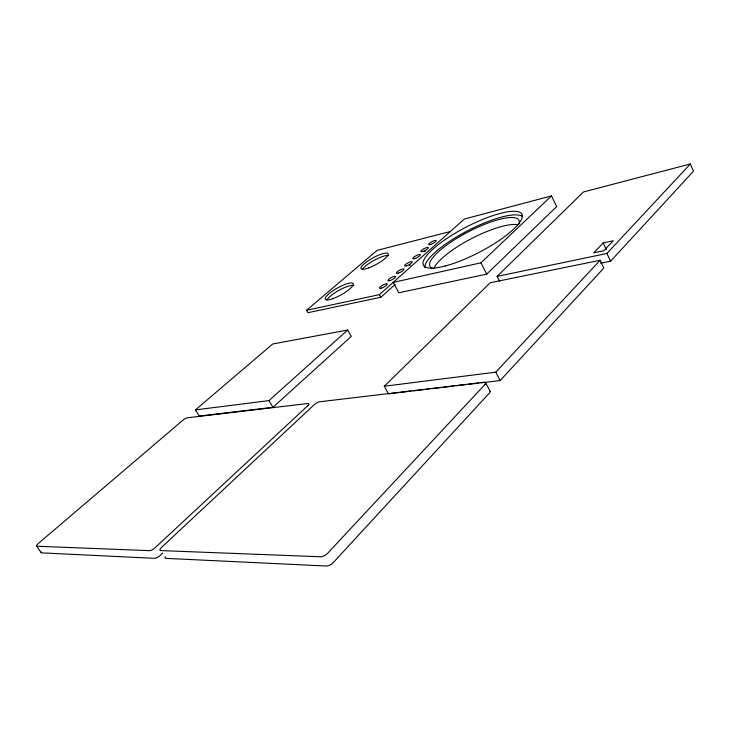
<?xml version="1.0" encoding="UTF-8"?>
<svg xmlns="http://www.w3.org/2000/svg" width="730" height="730" viewBox="0 0 730 730"><rect width="100%" height="100%" fill="white"/><g stroke="black" fill="none" stroke-linecap="round" stroke-linejoin="round"><path stroke-width="1.09" d="M480.997 382.839L500.169 380.567L603.82 268.065L600.124 260.281L490.222 282.738L384.281 386.243L388.524 393.817L398.671 392.612M600.589 263.238L610.581 261.221L693.5 171.185L690.361 163.967L583.48 191.954L497.094 276.387L499.648 281.415M384.281 386.243L495.761 372.163L600.124 260.281M497.094 276.387L606.913 253.465L690.361 163.967M603.172 242.935L593.791 252.845L603.838 250.718L613.191 240.754L603.172 242.935L606.292 249.55M551.506 195.895L480.951 262.809L393.196 282.41L398.808 292.785L486.727 274.106L556.652 206.617L551.506 195.895L464.38 219.027L379.39 294.646L306.527 310.296L307.905 312.714L380.823 297.265L395.14 284.472M162.763 553.066L160.271 555.402A4.8 1.633 -34.4 0 1 154.55 558.331L41.683 552.875A4.225 1.195 -34.8 0 1 41.272 552.044M272.956 407.303L351.258 336.448L347.644 330.033L272.701 344.003L195.439 409.904L199.29 416.063L272.956 407.303L268.941 400.606L195.439 409.904M268.941 400.606L347.644 330.033M306.527 310.296L377.1 250.381L450.291 231.519M400.925 392.338L411.081 391.134M413.335 390.869L423.482 389.665M425.736 389.4L429.121 388.999M431.375 388.725L441.522 387.52M443.785 387.256L453.932 386.051M456.186 385.787L466.333 384.582M468.587 384.318L478.743 383.113M36.536 546.013L41.208 552.637M379.39 294.646L380.823 297.265M485.623 382.776L490.095 391.234M495.761 372.163L500.169 380.567M480.951 262.809L486.727 274.106M606.913 253.465L610.581 261.221M326.958 299.884A15.941 3.924 -29.2 0 1 340.043 289.719A15.941 3.924 -29.2 0 1 353.977 285.594M362.463 269.534A15.476 3.677 -28.7 0 1 374.873 259.916A15.476 3.677 -28.7 0 1 388.752 255.6M409.384 265.373A4.298 1.086 -28.3 0 1 410.379 264.89M424.486 251.658A4.243 1.049 -28 0 1 425.435 251.12M489.474 390.769A4.9 1.834 -27.5 0 1 489.365 393.068L333.364 562.502A5.676 2.436 -32.6 0 1 326.328 566.033L165.911 558.368A4.854 1.679 -34.3 0 1 165.354 556.735M433.821 268.385A49.978 13.259 -27.3 0 1 471.47 238.628A49.978 13.259 -27.3 0 1 517.962 224.703M424.933 267.7A55.398 14.354 -27.4 0 1 466.808 231.182A55.398 14.354 -27.4 0 1 522.488 216.5M432.771 268.43A50.078 12.976 -27.4 0 1 469.582 231.173A50.078 12.976 -27.4 0 1 518.647 224.712M484.875 384.591L327.697 553.221A5.694 2.391 -32.5 0 1 320.643 556.771L160.737 550.593A4.873 1.652 -34.2 0 1 161.485 547.445L314.457 404.484A4.197 1.323 -30.4 0 1 319.658 401.783L483.808 382.283A4.909 1.798 -27.6 0 1 484.875 384.591M307.932 405.57L155.143 547.719A4.818 1.606 -34.3 0 1 149.413 550.657L37.002 546.241A4.234 1.168 -34.7 0 1 38.225 543.576L183.02 420.106A3.677 0.986 -31.9 0 1 187.455 417.779L307.877 403.507A4.152 1.296 -30.6 0 1 307.932 405.57M332.88 298.661A15.96 3.887 -29.2 0 0 353.293 283.952A15.96 3.887 -29.2 0 0 331.602 291.69A15.96 3.887 -29.2 0 0 332.88 298.661M368.769 267.864A15.485 3.65 -28.7 0 0 388.232 253.885A15.485 3.65 -28.7 0 0 366.761 261.769A15.485 3.65 -28.7 0 0 368.769 267.864M406.884 265.729A4.298 1.077 -28.3 0 0 412.231 261.842A4.298 1.077 -28.3 0 0 406.181 263.986A4.298 1.077 -28.3 0 0 406.884 265.729M415.041 258.493A4.27 1.058 -28.2 0 0 420.334 254.651A4.27 1.058 -28.2 0 0 414.293 256.814A4.27 1.058 -28.2 0 0 415.041 258.493M423.081 251.366A4.243 1.04 -28.1 0 0 428.309 247.57A4.243 1.04 -28.1 0 0 422.296 249.742A4.243 1.04 -28.1 0 0 423.081 251.366M430.773 244.431A4.216 1.031 -27.9 0 0 436.193 240.663A4.216 1.031 -27.9 0 0 430.381 242.625A4.216 1.031 -27.9 0 0 430.773 244.431M398.598 273.075A4.334 1.095 -28.4 0 0 404 269.142A4.334 1.095 -28.4 0 0 397.941 271.277A4.334 1.095 -28.4 0 0 398.598 273.075M390.185 280.53A4.362 1.113 -28.5 0 0 395.651 276.542A4.362 1.113 -28.5 0 0 389.574 278.668A4.362 1.113 -28.5 0 0 390.185 280.53M381.635 288.104A4.389 1.131 -28.7 0 0 387.174 284.07A4.389 1.131 -28.7 0 0 381.078 286.187A4.389 1.131 -28.7 0 0 381.635 288.104M445.327 265.957A55.462 14.189 -27.4 0 0 522.242 217.065A55.462 14.189 -27.4 0 0 450.392 236.155A55.462 14.189 -27.4 0 0 445.327 265.957"/></g></svg>
